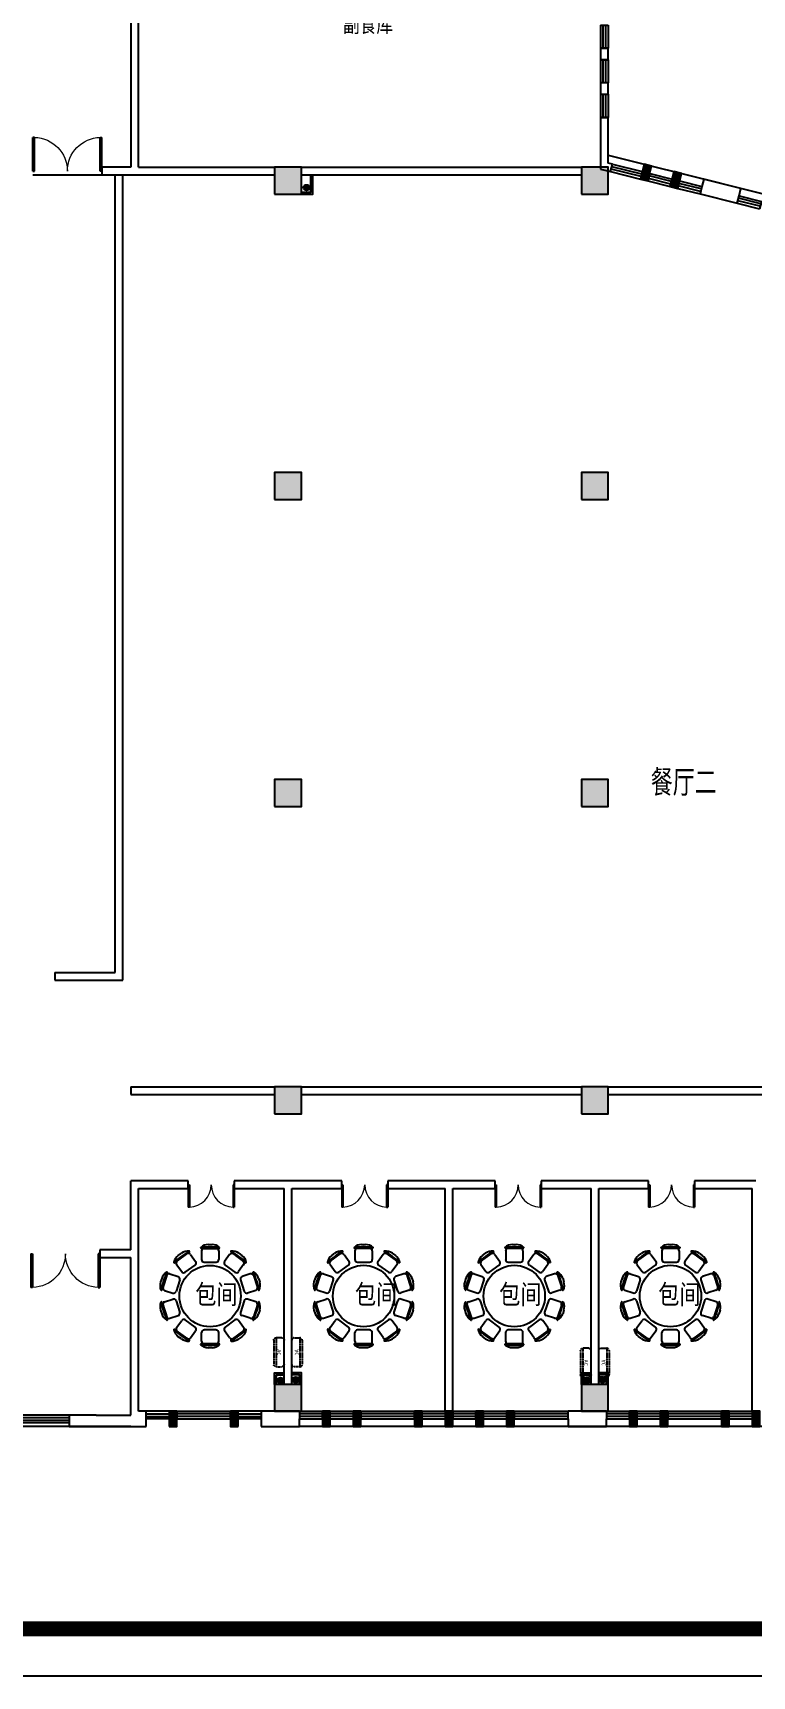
# Model space of a CAD drawing. Header units: inches. Extents: x -584 to 1446124, y -108140 to 99637.
# Drawn here: x 1340784 to 1359534, y -106676 to -63876 of the extents above; entities that cross this region are included whole.
import ezdxf

# ---------------------------------------------------------------- set-up
doc = ezdxf.new("R2010")
doc.units = ezdxf.units.IN
doc.header["$MEASUREMENT"] = 0
doc.linetypes.add('DASH', pattern=[0.35, 0.25, -0.1])
for name, color, linetype in [('0-空调出屋面', 41, 'Continuous'), ('COLUMN', 6, 'Continuous'), ('j家具', 251, 'Continuous'), ('PUB_TEXT', 151, 'Continuous'), ('STAIR', 6, 'Continuous'), ('WALL', 7, 'Continuous'), ('WINDOW', 3, 'Continuous'), ('外框', 7, 'Continuous'), ('空调', 205, 'Continuous')]:
    doc.layers.add(name, color=color, linetype=linetype)
doc.styles.add('_TCH_DIM', font='stylu.ttf')
doc.styles.add('HZ-1', font='MingLiU.ttf', dxfattribs={"width": 0.8})
doc.styles.get("Standard").update_dxf_attribs({"font": '', "width": 0.7, "height": 250})
doc.styles.get('Standard').set_extended_font_data('NSimSun')

# ---------------------------------------------------------------- blocks, each defined once
blk = doc.blocks.new('$plan$00000283')
for p, q in [((-50, 1343), (50, 1343)), ((-917, 870), (-545, 1141)), ((-830, 1057), (-749, 1116)), ((-509, 1083), (-377, 901)), ((-230, 1243), (230, 1243)), ((-225, 1176), (-225, 951)), ((-158, 883), (158, 883)), ((225, 1176), (225, 951)), ((509, 1083), (377, 901)), ((545, 1141), (917, 870)), ((749, 1116), (830, 1057)), ((-1262, 462), (-1293, 368)), ((-1111, 603), (-1253, 165)), ((-1048, 577), (-834, 508)), ((-873, 819), (-741, 637)), ((-646, 622), (-392, 807)), ((392, 807), (646, 622)), ((873, 819), (741, 637)), ((1048, 577), (834, 508)), ((1111, 603), (1253, 165)), ((1262, 462), (1293, 368)), ((-1188, 149), (-974, 80)), ((-791, 423), (-888, 123)), ((791, 423), (888, 123)), ((1188, 149), (974, 80)), ((-1293, -368), (-1262, -462)), ((-1253, -165), (-1111, -603)), ((-1188, -149), (-974, -80)), ((-888, -123), (-791, -423)), ((888, -123), (791, -423)), ((1188, -149), (974, -80)), ((1253, -165), (1111, -603)), ((1293, -368), (1262, -462)), ((-1048, -577), (-834, -508)), ((-873, -819), (-741, -637)), ((-392, -807), (-646, -622)), ((646, -622), (392, -807)), ((873, -819), (741, -637)), ((1048, -577), (834, -508)), ((-545, -1141), (-917, -870)), ((-749, -1116), (-830, -1057)), ((-509, -1083), (-377, -901)), ((230, -1243), (-230, -1243)), ((-225, -1176), (-225, -951)), ((158, -883), (-158, -883)), ((225, -1176), (225, -951)), ((509, -1083), (377, -901)), ((917, -870), (545, -1141)), ((830, -1057), (749, -1116)), ((-50, -1343), (50, -1343))]:
    blk.add_line(p, q)
blk.add_circle((0, 0), 800)
for centre, radius, start, end in [((-40, 1028), 316, 91.7651, 130.7265), ((40, 1028), 316, 49.2735, 88.2349), ((-934, 878), 10, 166.7265, 238.67), ((843, -1161), 2713, 120.8023, 131.1977), ((-636, 808), 316, 127.7651, 166.7265), ((-928, 887), 20, 238.67, 306), ((-818, 858), 67.5, 126, 216), ((-572, 855), 316, 85.2735, 124.2349), ((-564, 1044), 67.5, 36, 126), ((-547, 1159), 10, 13.33, 85.2735), ((-556, 1157), 20, 306, 13.33), ((-431, 862), 67.5, 306, 36), ((-239, 1259), 10, 130.7265, 202.67), ((-230, 1263), 20, 202.67, 270), ((0, -1435), 2713, 84.8023, 95.1977), ((-158, 1176), 67.5, 90, 180), ((-158, 951), 67.5, 180, 270), ((158, 1176), 67.5, 0, 90), ((158, 951), 67.5, 270, 0), ((230, 1263), 20, 270, 337.33), ((239, 1259), 10, 337.33, 49.2735), ((431, 862), 67.5, 144, 234), ((564, 1044), 67.5, 54, 144), ((556, 1157), 20, 166.67, 234), ((547, 1159), 10, 94.7265, 166.67), ((572, 855), 316, 55.7651, 94.7265), ((-843, -1161), 2713, 48.8023, 59.1977), ((636, 808), 316, 13.2735, 52.2349), ((818, 858), 67.5, 324, 54), ((928, 887), 20, 234, 301.33), ((934, 878), 10, 301.33, 13.2735), ((1365, -443), 2713, 156.8023, 167.1977), ((-965, 355), 316, 121.2735, 160.2349), ((-1069, 513), 67.5, 72, 162), ((-1124, 617), 10, 49.33, 121.2735), ((-1130, 609), 20, 342, 49.33), ((-855, 444), 67.5, 342, 72), ((-686, 676), 67.5, 216, 306), ((686, 676), 67.5, 234, 324), ((855, 444), 67.5, 108, 198), ((1069, 513), 67.5, 18, 108), ((1130, 609), 20, 130.67, 198), ((1124, 617), 10, 58.7265, 130.67), ((965, 355), 316, 19.7651, 58.7265), ((-1365, -443), 2713, 12.8023, 23.1977), ((-990, 280), 316, 163.7651, 202.7265), ((-1271, 162), 10, 202.7265, 274.67), ((-1272, 172), 20, 274.67, 342), ((-1167, 213), 67.5, 162, 252), ((-953, 144), 67.5, 252, 342), ((953, 144), 67.5, 198, 288), ((1167, 213), 67.5, 288, 18), ((1272, 172), 20, 198, 265.33), ((1271, 162), 10, 265.33, 337.2735), ((990, 280), 316, 337.2735, 16.2349), ((-990, -280), 316, 157.2735, 196.2349), ((-1271, -162), 10, 85.33, 157.2735), ((1365, 443), 2713, 192.8023, 203.1977), ((-1272, -172), 20, 18, 85.33), ((-1167, -213), 67.5, 108, 198), ((-953, -144), 67.5, 18, 108), ((-855, -444), 67.5, 288, 18), ((855, -444), 67.5, 162, 252), ((953, -144), 67.5, 72, 162), ((-1365, 443), 2713, 336.8023, 347.1977), ((1167, -213), 67.5, 342, 72), ((1272, -172), 20, 94.67, 162), ((1271, -162), 10, 22.7265, 94.67), ((990, -280), 316, 343.7651, 22.7265), ((-965, -355), 316, 199.7651, 238.7265), ((-1069, -513), 67.5, 198, 288), ((-1124, -617), 10, 238.7265, 310.67), ((-1130, -609), 20, 310.67, 18), ((-818, -858), 67.5, 144, 234), ((-686, -676), 67.5, 54, 144), ((-431, -862), 67.5, 324, 54), ((431, -862), 67.5, 126, 216), ((686, -676), 67.5, 36, 126), ((818, -858), 67.5, 306, 36), ((1069, -513), 67.5, 252, 342), ((1130, -609), 20, 162, 229.33), ((1124, -617), 10, 229.33, 301.2735), ((965, -355), 316, 301.2735, 340.2349), ((-934, -878), 10, 121.33, 193.2735), ((-636, -808), 316, 193.2735, 232.2349), ((843, 1161), 2713, 228.8023, 239.1977), ((-928, -887), 20, 54, 121.33), ((-572, -855), 316, 235.7651, 274.7265), ((-564, -1044), 67.5, 234, 324), ((-547, -1159), 10, 274.7265, 346.67), ((-556, -1157), 20, 346.67, 54), ((-239, -1259), 10, 157.33, 229.2735), ((-230, -1263), 20, 90, 157.33), ((-40, -1028), 316, 229.2735, 268.2349), ((0, 1435), 2713, 264.8023, 275.1977), ((-158, -951), 67.5, 90, 180), ((-158, -1176), 67.5, 180, 270), ((40, -1028), 316, 271.7651, 310.7265), ((158, -951), 67.5, 0, 90), ((158, -1176), 67.5, 270, 0), ((230, -1263), 20, 22.67, 90), ((239, -1259), 10, 310.7265, 22.67), ((564, -1044), 67.5, 216, 306), ((556, -1157), 20, 126, 193.33), ((547, -1159), 10, 193.33, 265.2735), ((-843, 1161), 2713, 300.8023, 311.1977), ((572, -855), 316, 265.2735, 304.2349), ((636, -808), 316, 307.7651, 346.7265), ((928, -887), 20, 58.67, 126), ((934, -878), 10, 346.7265, 58.67)]:
    blk.add_arc(centre, radius, start, end)
blk = doc.blocks.new('fgjhgjghkgk')
at = {"layer": '空调', "linetype": 'DASH', "ltscale": 0.3}
for p, q in [((124168, 468661), (124320, 468661)), ((124320, 468661), (124320, 467911)), ((124108, 467971), (124108, 468601)), ((124380, 468601), (124380, 467971)), ((124320, 467911), (124168, 467911))]:
    blk.add_line(p, q, dxfattribs=at)
for centre, start, end in [((124168, 468601), 90, 180), ((124320, 468601), 0, 90), ((124168, 467971), 180, 270), ((124320, 467971), 270, 0)]:
    blk.add_arc(centre, 60, start, end, dxfattribs=at)
at = {"layer": '空调', "linetype": 'DASH', "ltscale": 0.3, "style": 'HZ-1', "text_generation_flag": 4}
blk.add_text('AC', height=100, rotation=270, dxfattribs=at).set_placement((124287, 468364))
blk = doc.blocks.new('_FZH')
at = {"layer": 'WALL'}
blk.add_lwpolyline([(-0.5, -0.5), (0.5, -0.5), (0.5, 0.5), (-0.5, 0.5)], close=True, dxfattribs=at)
blk.add_solid([(-0.5, -0.5), (0.5, -0.5), (-0.5, 0.5), (0.5, 0.5)], dxfattribs=at)
blk = doc.blocks.new('$WINLIB2D$00000001')
at = {"color": 0}
for points in [[(-0.5, 0.5), (-0.5, -0.5)], [(-0.5, 0.5), (0.5, 0.5)], [(0.5, -0.5), (0.5, 0.5)], [(0.5, 0.167), (-0.5, 0.167)], [(0.5, -0.167), (-0.5, -0.167)], [(-0.5, -0.5), (0.5, -0.5)]]:
    blk.add_lwpolyline(points, dxfattribs=at)
blk = doc.blocks.new('$DorLib2D$00000002')
for p, q in [((-0.5, 0), (-0.5, 0.4875)), ((-0.475, 0.4875), (-0.5, 0.4875)), ((-0.475, 0), (-0.475, 0.4875)), ((0.475, 0), (0.475, 0.4875)), ((0.475, 0.4875), (0.5, 0.4875)), ((0.5, 0), (0.5, 0.4875)), ((-0.5, 0), (-0.475, 0)), ((0.5, 0), (0.475, 0))]:
    blk.add_line(p, q)
at = {"lineweight": 13}
for centre, start, end in [((-0.4875, 0), 0, 88.53072), ((0.4875, 0), 91.46928, 180)]:
    blk.add_arc(centre, 0.4875, start, end, dxfattribs=at)
blk = doc.blocks.new('$TCHSYS$WIN2D')
for p, q in [((-0.5, 0.5), (0.5, 0.5)), ((-0.5, 0.5), (-0.5, -0.5)), ((0.5, 0.5), (0.5, -0.5)), ((0.5, 0.167), (-0.5, 0.167)), ((0.5, -0.167), (-0.5, -0.167)), ((-0.5, -0.5), (0.5, -0.5))]:
    blk.add_line(p, q)

msp = doc.modelspace()

# ---------------------------------------------------------------- hatches: boundary and pattern name
at = {"layer": '0-空调出屋面'}
h = msp.add_hatch(dxfattribs=at)
h.set_pattern_fill('ANSI31', color=256, scale=10, style=0)
h.set_pattern_definition([(315, (1347852.474, -67842.217), (-11.2253, -11.2253), [])])
h.paths.add_polyline_path([(1347852.5, -67907.2, -1), (1347982.5, -67907.2, -1)])
h = msp.add_hatch(dxfattribs=at)
h.set_pattern_fill('ANSI31', color=256, scale=10, style=0)
h.set_pattern_definition([(315, (1347171.507, -98907.809), (-11.2253, -11.2253), [])])
h.paths.add_polyline_path([(1347171.5, -98972.8, -1), (1347301.5, -98972.8, -1)])
h = msp.add_hatch(dxfattribs=at)
h.set_pattern_fill('ANSI31', color=256, scale=10, style=0)
h.set_pattern_definition([(315, (1347570.422, -98894.348), (-11.2253, -11.2253), [])])
h.paths.add_polyline_path([(1347570.4, -98959.3, -1), (1347700.4, -98959.3, -1)])
h = msp.add_hatch(dxfattribs=at)
h.set_pattern_fill('ANSI31', color=256, scale=10, style=0)
h.set_pattern_definition([(315, (1355171.507, -98907.809), (-11.2253, -11.2253), [])])
h.paths.add_polyline_path([(1355171.5, -98972.8, -1), (1355301.5, -98972.8, -1)])
h = msp.add_hatch(dxfattribs=at)
h.set_pattern_fill('ANSI31', color=256, scale=10, style=0)
h.set_pattern_definition([(315, (1355570.422, -98894.348), (-11.2253, -11.2253), [])])
h.paths.add_polyline_path([(1355570.4, -98959.3, -1), (1355700.4, -98959.3, -1)])

# ---------------------------------------------------------------- linework, layer by layer
msp.add_line((1343334.2, -100176.2), (1323834.2, -100176.2))
for centre, radius in [((1347917.5, -67907.2), 75), ((1347917.5, -67907.2), 65), ((1347236.5, -98972.8), 75), ((1347236.5, -98972.8), 65), ((1347635.4, -98959.3), 75), ((1347635.4, -98959.3), 65), ((1355236.5, -98972.8), 75), ((1355236.5, -98972.8), 65), ((1355635.4, -98959.3), 75), ((1355635.4, -98959.3), 65)]:
    msp.add_circle(centre, radius, dxfattribs=at)
at = {"layer": 'COLUMN'}
for p, q in [((1358271.4, -67683.6), (1358223, -67877.7)), ((1359241.6, -67925.6), (1358271.4, -67683.6)), ((1359193.3, -68119.6), (1359241.6, -67925.6)), ((1358174.6, -68071.8), (1359144.9, -68313.7)), ((1342434.2, -99876.2), (1341734.2, -99876.2)), ((1341734.2, -100076.2), (1341734.2, -100176.2)), ((1347734.2, -99776.2), (1346734.2, -99776.2)), ((1346734.2, -99776.2), (1346734.2, -99776.2)), ((1346734.2, -99976.2), (1346734.2, -100176.2)), ((1347734.2, -99776.2), (1347734.2, -99776.2)), ((1347734.2, -100176.2), (1347734.2, -99976.2)), ((1355734.2, -99776.2), (1354734.2, -99776.2)), ((1354734.2, -99976.2), (1354734.2, -100176.2)), ((1355734.2, -100176.2), (1355734.2, -99976.2)), ((1341734.2, -100176.2), (1342434.2, -100176.2)), ((1346734.2, -100176.2), (1347734.2, -100176.2)), ((1354734.2, -100176.2), (1355734.2, -100176.2))]:
    msp.add_line(p, q, dxfattribs=at)
for points in [[(1347784.2, -68076.2), (1348084.2, -68076.2), (1348084.2, -67576.2)], [(1347784.2, -68026.2), (1348034.2, -68026.2), (1348034.2, -67576.2)]]:
    msp.add_lwpolyline(points, dxfattribs=at)
at = {"layer": 'STAIR'}
for points in [[(1355784.2, -67060.7), (1371084.2, -70876.8)], [(1374187.9, -100176.2), (1347734.2, -100176.2)]]:
    msp.add_lwpolyline(points, dxfattribs=at)
msp.add_lwpolyline([(1379434.2, -72959.4), (1387894.6, -75069.6), (1388199.4, -75145.6, -0.40792), (1392659.6, -82750.5), (1392610.5, -82947.4), (1388314.9, -100176.2), (1347734.2, -100176.2)], format="xyb", dxfattribs=at)
at = {"layer": 'WALL'}
for p, q in [((1343334.2, -60865.6), (1343334.2, -67376.2)), ((1343534.2, -67376.2), (1343534.2, -60865.6)), ((1355784.2, -64276.2), (1355584.2, -64276.2)), ((1355584.2, -64276.2), (1355584.2, -64576.2)), ((1355584.2, -64576.2), (1355784.2, -64576.2)), ((1355784.2, -64576.2), (1355784.2, -64276.2)), ((1355784.2, -65176.2), (1355584.2, -65176.2)), ((1355584.2, -65176.2), (1355584.2, -65476.2)), ((1355584.2, -65476.2), (1355784.2, -65476.2)), ((1355784.2, -65476.2), (1355784.2, -65176.2)), ((1355784.2, -66076.2), (1355584.2, -66076.2)), ((1355584.2, -66076.2), (1355584.2, -67425.9)), ((1355784.2, -67269.6), (1355784.2, -66076.2)), ((1343334.2, -67376.2), (1342584.2, -67376.2)), ((1342584.2, -67376.2), (1342584.2, -67576.2)), ((1342584.2, -67576.2), (1343434.2, -67576.2)), ((1343434.2, -67576.2), (1347084.2, -67576.2)), ((1343534.2, -67376.2), (1347084.2, -67376.2)), ((1347784.2, -67376.2), (1355084.2, -67376.2)), ((1347784.2, -67576.2), (1355084.2, -67576.2)), ((1355584.2, -67425.9), (1355845.9, -67491.1)), ((1355894.3, -67297.1), (1355784.2, -67269.6)), ((1355845.9, -67491.1), (1355894.3, -67297.1)), ((1343334.2, -91326.2), (1347084.2, -91326.2)), ((1343334.2, -91326.2), (1343334.2, -91526.2)), ((1343334.2, -91526.2), (1347084.2, -91526.2)), ((1347784.2, -91326.2), (1355084.2, -91326.2)), ((1347784.2, -91526.2), (1355084.2, -91526.2)), ((1355784.2, -91326.2), (1363084.2, -91326.2)), ((1355784.2, -91526.2), (1363084.2, -91526.2)), ((1344834.5, -93776.2), (1343334.2, -93776.2)), ((1343334.2, -95576.2), (1343334.2, -93776.2)), ((1343534.2, -93976.2), (1344834.5, -93976.2)), ((1343534.2, -95676.2), (1343534.2, -93976.2)), ((1344834.5, -93976.2), (1344834.5, -93776.2)), ((1347434.2, -93776.2), (1346034.5, -93776.2)), ((1346034.5, -93776.2), (1346034.5, -93976.2)), ((1346034.5, -93976.2), (1347334.2, -93976.2)), ((1347334.2, -99076.2), (1347334.2, -93976.2)), ((1348834.2, -93776.2), (1347434.2, -93776.2)), ((1347534.2, -93976.2), (1348834.2, -93976.2)), ((1347534.2, -99076.2), (1347534.2, -93976.2)), ((1348834.2, -93976.2), (1348834.2, -93776.2)), ((1351634.2, -93776.2), (1350034.2, -93776.2)), ((1350034.2, -93776.2), (1350034.2, -93976.2)), ((1350034.2, -93976.2), (1351534.2, -93976.2)), ((1351534.2, -99776.2), (1351534.2, -93976.2)), ((1352834.2, -93776.2), (1351634.2, -93776.2)), ((1351734.2, -99776.2), (1351734.2, -93976.2)), ((1351734.2, -93976.2), (1352834.2, -93976.2)), ((1352834.2, -93976.2), (1352834.2, -93776.2)), ((1355434.2, -93776.2), (1354034.2, -93776.2)), ((1354034.2, -93776.2), (1354034.2, -93976.2)), ((1354034.2, -93976.2), (1355334.2, -93976.2)), ((1355334.2, -99076.2), (1355334.2, -93976.2)), ((1356834.2, -93776.2), (1355434.2, -93776.2)), ((1355534.2, -99076.2), (1355534.2, -93976.2)), ((1355534.2, -93976.2), (1356834.2, -93976.2)), ((1356834.2, -93976.2), (1356834.2, -93776.2)), ((1359634.2, -93776.2), (1358034.2, -93776.2)), ((1358034.2, -93776.2), (1358034.2, -93976.2)), ((1358034.2, -93976.2), (1359534.2, -93976.2)), ((1359534.2, -99776.2), (1359534.2, -93976.2)), ((1343334.2, -95576.2), (1342534.2, -95576.2)), ((1342534.2, -95576.2), (1342534.2, -95776.2)), ((1342534.2, -95776.2), (1343334.2, -95776.2)), ((1343334.2, -99876.2), (1343334.2, -95776.2)), ((1343534.2, -99776.2), (1343534.2, -95676.2)), ((1342434.2, -99876.2), (1343334.2, -99876.2)), ((1343334.2, -99876.2), (1343334.2, -99876.2)), ((1343734.2, -99776.2), (1343534.2, -99776.2)), ((1343734.2, -99976.2), (1343734.2, -99776.2)), ((1343734.2, -100176.2), (1343734.2, -99976.2)), ((1342434.2, -100176.2), (1343734.2, -100176.2))]:
    msp.add_line(p, q, dxfattribs=at)
at = {"layer": 'WALL', "color": 3}
for p, q in [((1342934.2, -88353.4), (1342934.2, -67576.2)), ((1343134.2, -88553.4), (1343134.2, -67576.2)), ((1341355, -88353.4), (1342934.2, -88353.4)), ((1341355, -88353.4), (1341355, -88553.4)), ((1341355, -88553.4), (1343134.2, -88553.4))]:
    msp.add_line(p, q, dxfattribs=at)
at = {"layer": 'WALL'}
for points in [[(1347084.2, -99076.2), (1347084.2, -98776.2), (1347334.2, -98776.2)], [(1347134.2, -99076.2), (1347134.2, -98826.2), (1347334.2, -98826.2)], [(1347784.2, -99076.2), (1347784.2, -98776.2), (1347534.2, -98776.2)], [(1347734.2, -99076.2), (1347734.2, -98826.2), (1347534.2, -98826.2)], [(1355084.2, -99076.2), (1355084.2, -98776.2), (1355334.2, -98776.2)], [(1355134.2, -99076.2), (1355134.2, -98826.2), (1355334.2, -98826.2)], [(1355784.2, -99076.2), (1355784.2, -98776.2), (1355534.2, -98776.2)], [(1355734.2, -99076.2), (1355734.2, -98826.2), (1355534.2, -98826.2)]]:
    msp.add_lwpolyline(points, dxfattribs=at)
at = {"layer": 'WINDOW'}
msp.add_line((1340784.2, -67576.2), (1342584.2, -67576.2), dxfattribs=at)
at = {"layer": '外框', "lineweight": -2}
msp.add_line((1446123.6, -106675.9), (1312186.2, -106675.9), dxfattribs=at)
at = {"layer": '外框', "lineweight": -2, "const_width": 391.5}
msp.add_lwpolyline([(1317389.8, -105440.5), (1440720.9, -105440.5, 0.4142136), (1444636.1, -101525.2), (1444636.1, -18002.4, 0.4142136), (1440720.9, -14087.1), (1317389.8, -14087.1, 0.4142136), (1313474.6, -18002.4), (1313474.6, -101525.2, 0.4142136)], format="xyb", close=True, dxfattribs=at)

# ---------------------------------------------------------------- block references
at = {"layer": 'COLUMN'}
for p, xscale, yscale, zscale in [((1347434.2, -67726.2), 700, 700, 700), ((1355434.2, -67726.2), 700, 700, 700), ((1347434.2, -75676.2), 700, 700, 700), ((1355434.2, -75676.2), 700, 700, 700), ((1347434.2, -83676.2), 700, 700, 700), ((1355434.2, -83676.2), 700, 700, 700), ((1347434.2, -91676.2), 700, 700, 700), ((1355434.2, -91676.2), 700, 700, 700), ((1347434.2, -99426.2), 700, 700, 700), ((1355434.2, -99426.2), 700, 700, 700), ((1344434.2, -99976.2), 200, 400, 400), ((1348434.2, -99976.2), 200, 400, 400), ((1349234.2, -99976.2), 200, 400, 400), ((1350834.2, -99976.2), 200, 400, 400), ((1351634.2, -99976.2), 200, 400, 400), ((1352434.2, -99976.2), 200, 400, 400), ((1353234.2, -99976.2), 200, 400, 400), ((1356434.2, -99976.2), 200, 400, 400), ((1357234.2, -99976.2), 200, 400, 400), ((1358834.2, -99976.2), 200, 400, 400), ((1359634.2, -99976.2), 200, 400, 400)]:
    msp.add_blockref('_FZH', p, dxfattribs=dict(at, xscale=xscale, yscale=yscale, zscale=zscale))
at = {"layer": 'COLUMN', "yscale": 200}
for p, xscale, zscale, rotation in [((1356767.5, -67514.8), 400.00000000005, 200.000000000025, 76.00000000002791), ((1357543.8, -67708.3), 399.9999999998241, 200.000000000025, 76.00000000001982), ((1346034.2, -99976.2), 400, 200, 90)]:
    msp.add_blockref('_FZH', p, dxfattribs=dict(at, xscale=xscale, zscale=zscale, rotation=rotation))
at = {"layer": 'j家具'}
for p in [(1345405.1, -96777.6), (1349405.1, -96776.2), (1353334.2, -96776.2), (1357405.1, -96776.2)]:
    msp.add_blockref('$plan$00000283', p, dxfattribs=at)
at = {"layer": 'WINDOW'}
for name, p, xscale, yscale, zscale, rotation in [('$TCHSYS$WIN2D', (1355684.2, -63976.2), -600, 200, -600, 89.99999999997779), ('$TCHSYS$WIN2D', (1355684.2, -64876.2), -600, -200, -600, 89.99999999997779), ('$TCHSYS$WIN2D', (1355684.2, -65776.2), -600, 200, -600, 89.99999999997779), ('$WINLIB2D$00000001', (1356258.2, -67490.9), 799.9999999999443, -200, 800, 346.0000000000036), ('$WINLIB2D$00000001', (1357131.5, -67708.6), 599.9999999999194, 200, 600, 345.9999999999955), ('$WINLIB2D$00000001', (1357907.7, -67902.1), 599.9999999999055, -200, 600, 346.000000000001), ('$WINLIB2D$00000001', (1359460.2, -68289.2), 599.9999999999335, -200, 600, 345.9999999999902), ('$DorLib2D$00000002', (1345434.5, -93876.2), -1200, -1200, -1200, 359.9999999999889), ('$DorLib2D$00000002', (1349434.2, -93876.2), -1200, -1200, -1200, 359.9999999999944), ('$DorLib2D$00000002', (1353434.2, -93876.2), -1200, -1200, -1200, 359.9999999999889), ('$DorLib2D$00000002', (1357434.2, -93876.2), -1200, -1200, -1200, 359.9999999999917)]:
    msp.add_blockref(name, p, dxfattribs=dict(at, xscale=xscale, yscale=yscale, zscale=zscale, rotation=rotation))
for name, p, xscale, yscale, zscale in [('$DorLib2D$00000002', (1341684.2, -67476.2), -1800, 1800, -1800), ('$DorLib2D$00000002', (1341634.2, -95676.2), 1800, -1800, 1800), ('$TCHSYS$WIN2D', (1340834.2, -99976.2), -1800, 200, -1800), ('$WINLIB2D$00000001', (1344034.2, -99876.2), -600, 200, -600), ('$WINLIB2D$00000001', (1345234.2, -99876.2), 1400, 200, 1400), ('$WINLIB2D$00000001', (1346434.2, -99876.2), -600, 200, -600), ('$WINLIB2D$00000001', (1348034.2, -99876.2), 600, 200, 600), ('$WINLIB2D$00000001', (1348834.2, -99876.2), 600, -200, 600), ('$WINLIB2D$00000001', (1350034.2, -99876.2), 1400, 200, 1400), ('$WINLIB2D$00000001', (1351234.2, -99876.2), 600, -200, 600), ('$WINLIB2D$00000001', (1352034.2, -99876.2), 600, 200, 600), ('$WINLIB2D$00000001', (1352834.2, -99876.2), 600, -200, 600), ('$WINLIB2D$00000001', (1354034.2, -99876.2), 1400, 200, 1400), ('$WINLIB2D$00000001', (1356034.2, -99876.2), 600, 200, 600), ('$WINLIB2D$00000001', (1356834.2, -99876.2), 600, -200, 600), ('$WINLIB2D$00000001', (1358034.2, -99876.2), 1400, 200, 1400), ('$WINLIB2D$00000001', (1359234.2, -99876.2), 600, -200, 600)]:
    msp.add_blockref(name, p, dxfattribs=dict(at, xscale=xscale, yscale=yscale, zscale=zscale))
at = {"layer": '空调', "xscale": -1}
for p in [(1471442.6, -566526.9), (1479442.6, -566797.9)]:
    msp.add_blockref('fgjhgjghkgk', p, dxfattribs=at)
at = {"layer": '空调'}
for p in [(1223425.8, -566526.9), (1231425.8, -566797.9)]:
    msp.add_blockref('fgjhgjghkgk', p, dxfattribs=at)

# ---------------------------------------------------------------- texts
at = {"layer": 'PUB_TEXT', "width": 0.8}
msp.add_text('副食库', height=398.73, dxfattribs=at).set_placement((1348869.3, -63864.8))
at = {"layer": 'PUB_TEXT', "style": '_TCH_DIM', "width": 0.8}
for p in [(1345015.7, -96984.9), (1349178.7, -96984.9), (1352937.7, -96984.9), (1357083.7, -96984.9)]:
    msp.add_text('包间', height=506.38, dxfattribs=at).set_placement(p)
at = {"layer": 'WALL', "insert": (1356891, -83085), "char_height": 600, "width": 21939.099, "attachment_point": 1}
msp.add_mtext('{\\fSimHei|b0|i0|c134|p49;\\C0;餐厅二}', dxfattribs=at)

doc.saveas('drawing.dxf')
